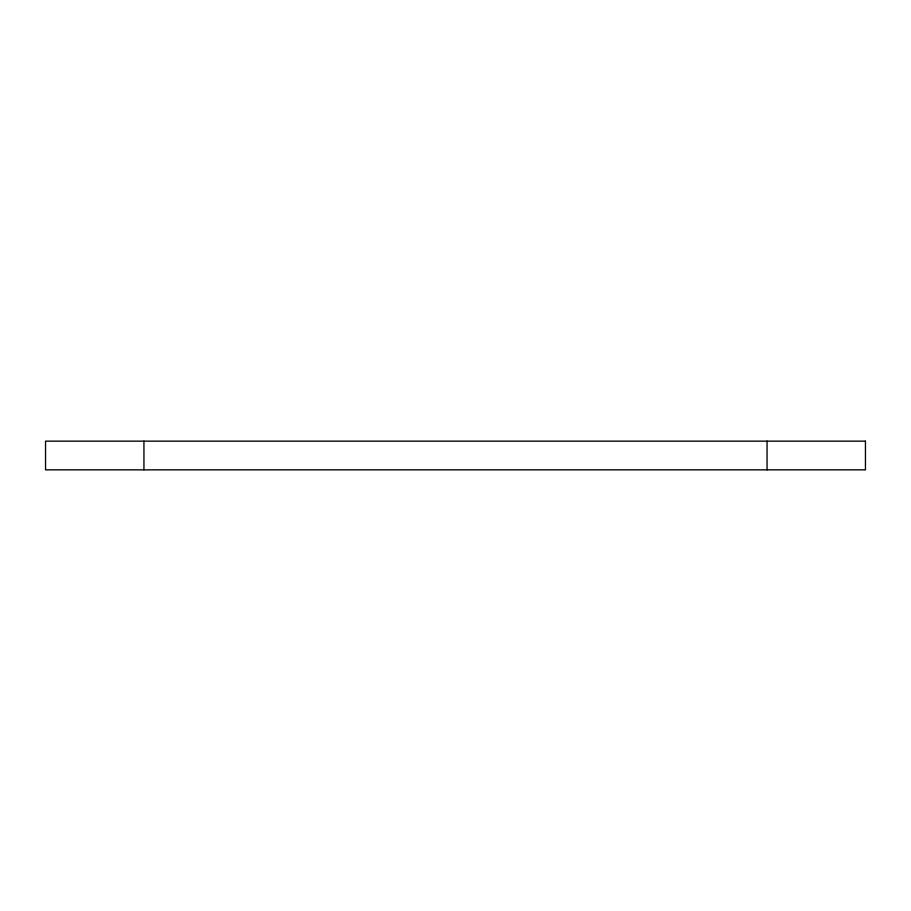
<?xml version="1.0" encoding="UTF-8"?>
<svg xmlns="http://www.w3.org/2000/svg" width="911" height="911" viewBox="0 0 911 911"><rect width="100%" height="100%" fill="white"/><g stroke="black" fill="none" stroke-linecap="round" stroke-linejoin="round"><path stroke-width="1.37" d="M767.062 441.152L767.062 469.848M143.938 441.152L143.938 469.848M865.45 441.152L45.55 441.152L45.55 469.848L865.45 469.848L865.45 441.152"/></g></svg>
